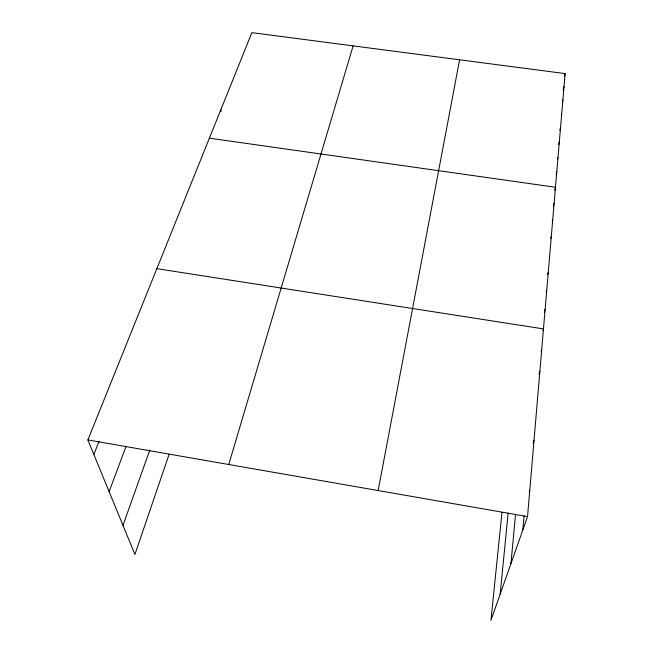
<?xml version="1.0" encoding="UTF-8"?>
<svg xmlns="http://www.w3.org/2000/svg" width="653" height="653" viewBox="0 0 653 653"><rect width="100%" height="100%" fill="white"/><g stroke="black" fill="none" stroke-linecap="round" stroke-linejoin="round"><path stroke-width="0.98" d="M501.986 512.401L490.934 620.35L527.542 516.596L565.123 73.593L251.87 32.65L87.877 439.942L134.926 554.446L169.094 454.349M522.857 529.885L524.073 515.903M510.94 563.67L515.495 514.727M500.174 594.181L508.14 513.029M378.16 490.55L459.598 59.798M564.461 76.45L565.123 73.593M563.139 90.367L564.029 86.555M562.453 101.754L562.902 99.852M561.294 115.385L561.743 113.483M559.874 130.314L560.552 127.474M558.65 144.664L559.335 141.832M557.393 159.397L557.858 157.512M556.103 174.522L556.805 171.706M554.74 190.227L555.238 188.252M553.377 206.193L554.128 203.246M552.234 221.636L552.732 219.686M550.789 238.525L551.295 236.59M547.532 274.75L548.047 272.84M546.226 292.218L546.741 290.324M544.349 312.134L545.133 309.326M542.945 330.761L543.467 328.908L156.842 268.661M541.141 351.665L541.704 349.722M539.027 374.087L539.876 371.222M228.738 464.503L353.118 45.881M533.109 443.044L534.032 440.155M529.159 492.035L529.787 490.207M122.984 525.379L149.815 450.007M109.124 491.652L125.89 446.791M93.861 454.496L99.076 441.257M209.384 138.167L555.483 187.264M87.877 439.942L527.542 516.596M220.828 109.745L221.073 111.663"/></g></svg>
